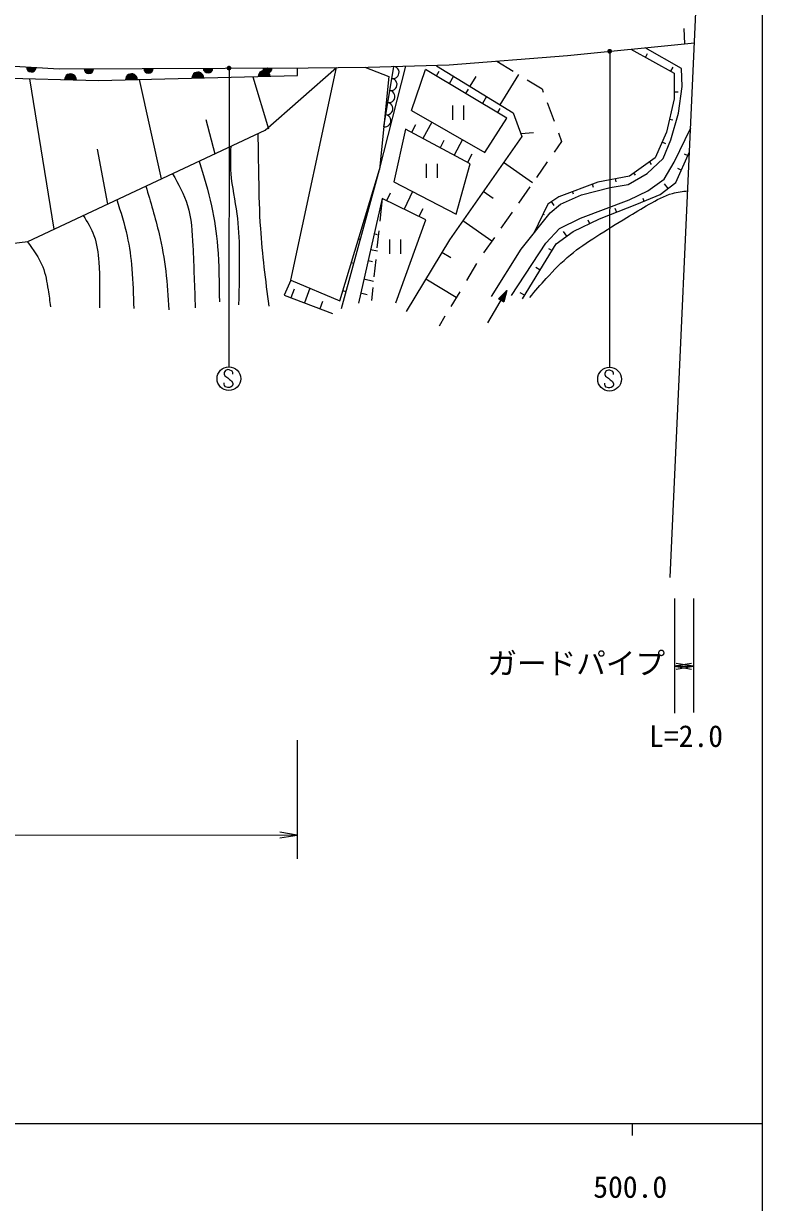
# Model space of a CAD drawing. Units: millimetres, scale not verified. Extents: x 40000 to 680000, y 20000 to 380000.
# Drawn here: x 516660 to 579000, y 198357 to 297740 of the extents above; entities that cross this region are included whole.
import ezdxf
from ezdxf.enums import TextEntityAlignment as Align

# ---------------------------------------------------------------- set-up
doc = ezdxf.new("R2010")
doc.units = ezdxf.units.MM
doc.header["$LTSCALE"] = 1000
for name, color, linetype, lineweight in [('M-BGD', 7, 'Continuous', 13), ('M-BMK-SRVR', 3, 'Continuous', 13), ('M-STR-STR3', 7, 'Continuous', 13), ('M-STR-STRC', 7, 'Continuous', 13), ('M-TTL-BAND', 7, 'Continuous', 25)]:
    doc.layers.add(name, color=color, linetype=linetype, lineweight=lineweight)
doc.styles.add('ＭＳ ゴシック', font='')
doc.styles.get('ＭＳ ゴシック').set_extended_font_data('MS Gothic')

# ---------------------------------------------------------------- blocks, each defined once
blk = doc.blocks.new('filled_dot')
at = {"color": 0, "linetype": 'Continuous', "lineweight": -2, "const_width": 1.25}
blk.add_lwpolyline([(-0.625, 0, 1), (0.625, 0, 1)], format="xyb", close=True, dxfattribs=at)
blk = doc.blocks.new('open_arrow')
at = {"color": 0, "linetype": 'Continuous', "lineweight": -2}
blk.add_lwpolyline([(7.5, 1.25), (0, 0), (7.5, -1.25)], dxfattribs=at)

msp = doc.modelspace()

# ---------------------------------------------------------------- linework, layer by layer
at = {"layer": 'M-BGD'}
for p, q in [((572453, 296042), (572401, 297330)), ((562547, 295044), (573276, 296124)), ((567901, 295583), (571541, 293565)), ((572177, 293959), (569113, 295705)), ((569281, 295180), (569127, 294903)), ((500934, 295014), (519660, 293921)), ((545734, 294067), (552562, 294272)), ((551502, 294190), (557958, 290214)), ((552562, 294272), (562547, 295044)), ((556585, 294583), (557981, 293723)), ((485253, 293929), (522971, 292939)), ((519660, 293921), (540664, 294017)), ((522971, 292939), (539763, 293356)), ((536012, 293263), (537330, 288875)), ((537043, 288740), (543072, 294041)), ((539220, 276100), (543072, 294041)), ((539763, 293356), (539759, 294013)), ((540664, 294017), (545734, 294067)), ((545462, 294059), (547472, 293277)), ((546693, 285434), (548921, 294163)), ((547472, 293277), (546693, 285434)), ((547051, 289041), (547913, 294133)), ((549391, 290416), (550565, 293855)), ((557432, 289769), (550565, 293855)), ((551697, 293694), (551472, 293315)), ((552940, 293304), (552561, 292667)), ((554806, 293284), (554302, 292466)), ((558430, 293447), (556856, 290893)), ((571431, 294074), (571241, 293731)), ((571541, 293565), (571540, 291404)), ((572218, 292442), (572177, 293959)), ((517149, 293092), (519215, 280399)), ((526425, 293024), (528273, 284637)), ((554172, 292203), (553955, 291838)), ((559142, 293008), (560410, 292227)), ((560410, 292227), (560506, 291969)), ((571930, 290186), (572218, 292442)), ((555729, 291587), (555376, 290992)), ((571540, 291404), (570904, 288575)), ((571891, 291953), (571541, 291953)), ((549391, 290416), (555573, 286876)), ((552870, 289628), (552870, 290828)), ((553770, 290827), (553770, 289627)), ((556854, 290575), (556651, 290234)), ((557958, 290214), (558697, 288229)), ((560837, 291081), (561418, 289520)), ((532045, 289649), (532802, 286756)), ((549724, 289202), (549380, 288557)), ((551095, 289440), (550348, 288040)), ((555573, 286876), (557432, 289769)), ((571429, 289588), (571146, 289651)), ((571273, 287931), (571930, 290186)), ((517014, 279369), (537043, 288740)), ((548873, 288828), (547894, 284398)), ((554354, 285902), (548873, 288828)), ((558697, 288229), (552585, 279516)), ((559682, 288532), (558620, 288436)), ((561786, 288530), (562059, 287798)), ((570904, 288575), (569949, 286414)), ((571559, 286044), (572948, 288938)), ((552131, 287871), (551806, 287262)), ((553689, 287955), (552983, 286634)), ((562059, 287798), (561434, 286908)), ((570845, 287591), (570531, 287730)), ((570616, 286373), (571273, 287931)), ((522861, 287143), (523744, 282518)), ((554491, 286724), (554120, 286027)), ((569949, 286414), (567788, 284889)), ((569263, 285102), (570616, 286373)), ((571697, 284347), (572856, 286918)), ((572384, 286763), (572718, 286612)), ((543343, 274363), (546693, 285434)), ((543477, 273732), (546693, 285434)), ((550645, 284725), (550645, 285925)), ((551545, 285924), (551545, 284724)), ((553165, 281669), (554354, 285902)), ((559609, 284306), (557153, 286028)), ((560848, 286072), (559927, 284759)), ((569646, 285871), (569491, 286090)), ((570698, 284609), (571559, 286044)), ((571827, 285539), (572165, 285386)), ((547894, 284398), (553165, 281669)), ((565117, 284381), (561811, 283142)), ((567788, 284889), (565117, 284381)), ((566665, 284397), (566614, 284666)), ((567663, 284159), (569263, 285102)), ((568294, 284949), (568154, 285147)), ((569344, 283626), (570698, 284609)), ((570362, 283330), (571697, 284347)), ((570714, 284241), (571023, 283834)), ((547590, 283448), (547277, 282807)), ((549488, 283572), (548761, 282083)), ((556268, 282985), (555431, 283572)), ((559371, 283966), (558420, 282610)), ((561962, 282521), (563726, 283299)), ((563070, 283353), (562985, 283582)), ((563726, 283299), (566145, 283914)), ((564760, 283906), (564648, 284205)), ((566145, 283914), (567663, 284159)), ((567744, 282888), (569344, 283626)), ((568391, 282505), (570362, 283330)), ((546922, 282981), (544908, 274179)), ((546922, 282981), (546717, 281069)), ((550606, 281183), (546922, 282981)), ((560889, 282507), (559680, 280009)), ((561811, 283142), (560889, 282507)), ((561100, 281783), (561962, 282521)), ((561441, 282401), (561214, 282731)), ((563643, 281331), (567744, 282888)), ((565243, 281266), (568391, 282505)), ((568896, 283017), (569003, 282761)), ((550341, 282118), (550023, 281467)), ((557874, 281832), (556934, 280491)), ((558639, 278708), (561100, 281783)), ((560612, 281603), (560482, 281666)), ((561879, 280470), (563643, 281331)), ((563018, 280218), (565243, 281266)), ((566558, 282165), (566688, 281835)), ((548076, 274209), (550606, 281183)), ((556164, 279394), (553708, 281116)), ((560730, 279240), (561879, 280470)), ((564258, 281201), (564412, 280874)), ((495626, 276745), (517014, 279369)), ((545064, 279549), (544925, 279591)), ((546534, 279941), (546242, 280008)), ((546630, 280253), (546478, 278821)), ((547566, 278330), (547567, 279530)), ((548467, 279529), (548466, 278329)), ((552585, 279516), (548948, 273459)), ((556385, 279709), (555473, 278409)), ((561587, 279169), (563018, 280218)), ((562180, 280200), (562464, 279812)), ((546511, 278543), (545936, 278674)), ((552697, 277983), (551938, 278438)), ((556136, 274731), (558639, 278708)), ((557817, 274812), (560730, 279240)), ((558757, 274530), (561587, 279169)), ((560955, 278791), (561248, 278612)), ((544513, 277521), (544316, 277581)), ((546098, 277649), (545722, 277735)), ((546373, 277837), (546219, 276395)), ((554876, 277503), (554020, 276078)), ((559879, 277196), (560247, 276972)), ((539220, 276100), (538648, 274834)), ((539481, 275337), (539213, 274622)), ((539220, 276100), (543343, 274363)), ((540826, 275424), (540363, 274191)), ((546189, 275998), (545367, 276186)), ((546121, 275478), (546005, 274392)), ((553159, 274644), (550587, 276188)), ((538648, 274834), (542719, 273308)), ((541887, 274299), (541664, 273704)), ((543868, 275131), (543600, 275213)), ((545639, 274875), (545096, 274999)), ((553455, 275136), (552698, 273875)), ((555845, 272500), (557444, 275249)), ((557444, 275249), (556735, 274544)), ((556735, 274544), (557182, 274284)), ((556747, 274556), (557187, 274300)), ((556783, 274593), (557200, 274350)), ((556820, 274629), (557214, 274400)), ((556857, 274665), (557227, 274450)), ((556893, 274702), (557241, 274500)), ((556930, 274738), (557254, 274550)), ((556967, 274775), (557268, 274600)), ((557004, 274811), (557282, 274650)), ((557040, 274848), (557295, 274700)), ((557077, 274884), (557309, 274750)), ((557114, 274921), (557322, 274800)), ((557150, 274957), (557336, 274850)), ((557444, 275249), (557182, 274284)), ((557187, 274994), (557349, 274900)), ((557224, 275030), (557363, 274950)), ((557261, 275067), (557376, 274999)), ((557297, 275103), (557390, 275049)), ((557334, 275140), (557404, 275099)), ((557371, 275176), (557417, 275149)), ((557408, 275213), (557431, 275199)), ((558543, 275082), (558944, 274837)), ((552211, 273065), (551715, 272238))]:
    msp.add_line(p, q, dxfattribs=at)
for centre, radius, start, end in [((517320, 294058), 400, 176.6604, 356.6604), ((517320, 294058), 400, 176.6604, 356.6604), ((517320, 294058), 350, 176.6604, 356.6604), ((517320, 294058), 300, 176.6604, 356.6604), ((517320, 294058), 250, 176.6604, 356.6604), ((517320, 294058), 200, 176.6604, 356.6604), ((517320, 294058), 150, 176.6604, 356.6604), ((517320, 294058), 100, 176.6604, 356.6604), ((517320, 294058), 50, 176.6604, 356.6604), ((520613, 293001), 500, 358.49511, 178.49511), ((520613, 293001), 500, 358.49511, 178.49511), ((520613, 293001), 450, 358.49511, 178.49511), ((520613, 293001), 400, 358.49511, 178.49511), ((520613, 293001), 350, 358.49511, 178.49511), ((520613, 293001), 300, 358.49511, 178.49511), ((520613, 293001), 250, 358.49511, 178.49511), ((520613, 293001), 200, 358.49511, 178.49511), ((522173, 293932), 400, 180.26271, 0.26271), ((522173, 293932), 400, 180.26271, 0.26271), ((522173, 293932), 350, 180.26271, 0.26271), ((522173, 293932), 300, 180.26271, 0.26271), ((522173, 293932), 250, 180.26271, 0.26271), ((522173, 293932), 200, 180.26271, 0.26271), ((522173, 293932), 150, 180.26271, 0.26271), ((522173, 293932), 100, 180.26271, 0.26271), ((522173, 293932), 50, 180.26271, 0.26271), ((525769, 293008), 500, 1.42338, 181.42338), ((525769, 293008), 500, 1.42338, 181.42338), ((525769, 293008), 450, 1.42338, 181.42338), ((525769, 293008), 400, 1.42338, 181.42338), ((525769, 293008), 350, 1.42338, 181.42338), ((525769, 293008), 300, 1.42338, 181.42338), ((525769, 293008), 250, 1.42338, 181.42338), ((525769, 293008), 200, 1.42338, 181.42338), ((527198, 293955), 400, 180.26271, 0.26271), ((527198, 293955), 400, 180.26271, 0.26271), ((527198, 293955), 350, 180.26271, 0.26271), ((527198, 293955), 300, 180.26271, 0.26271), ((527198, 293955), 250, 180.26271, 0.26271), ((527198, 293955), 200, 180.26271, 0.26271), ((527198, 293955), 150, 180.26271, 0.26271), ((527198, 293955), 100, 180.26271, 0.26271), ((527198, 293955), 50, 180.26271, 0.26271), ((531367, 293147), 500, 1.42338, 181.42338), ((531367, 293147), 500, 1.42338, 181.42338), ((531367, 293147), 450, 1.42338, 181.42338), ((531367, 293147), 400, 1.42338, 181.42338), ((531367, 293147), 350, 1.42338, 181.42338), ((531367, 293147), 300, 1.42338, 181.42338), ((531367, 293147), 250, 1.42338, 181.42338), ((531367, 293147), 200, 1.42338, 181.42338), ((531367, 293147), 150, 1.42338, 181.42338), ((531367, 293147), 100, 1.42338, 181.42338), ((531367, 293147), 50, 1.42338, 181.42338), ((532222, 293979), 400, 180.26271, 0.26271), ((532222, 293979), 400, 180.26271, 0.26271), ((532222, 293979), 350, 180.26271, 0.26271), ((532222, 293979), 300, 180.26271, 0.26271), ((532222, 293979), 250, 180.26271, 0.26271), ((532222, 293979), 200, 180.26271, 0.26271), ((532222, 293979), 150, 180.26271, 0.26271), ((532222, 293979), 100, 180.26271, 0.26271), ((532222, 293979), 50, 180.26271, 0.26271), ((536964, 293286), 500, 1.42338, 181.42338), ((536964, 293286), 500, 1.42338, 181.42338), ((536964, 293286), 450, 1.42338, 181.42338), ((536964, 293286), 400, 1.42338, 181.42338), ((536964, 293286), 350, 1.42338, 181.42338), ((536964, 293286), 300, 1.42338, 181.42338), ((536964, 293286), 250, 1.42338, 181.42338), ((536964, 293286), 200, 1.42338, 181.42338), ((536964, 293286), 150, 1.42338, 181.42338), ((537247, 294002), 400, 180.26271, 0.26271), ((537247, 294002), 400, 180.26271, 0.26271), ((536964, 293286), 100, 1.42338, 181.42338), ((537247, 294002), 350, 180.26271, 0.26271), ((536964, 293286), 50, 1.42338, 181.42338), ((537247, 294002), 300, 180.26271, 0.26271), ((537247, 294002), 250, 180.26271, 0.26271), ((537247, 294002), 200, 180.26271, 0.26271), ((537247, 294002), 150, 180.26271, 0.26271), ((537247, 294002), 100, 180.26271, 0.26271), ((537247, 294002), 50, 180.26271, 0.26271), ((547826, 293623), 516, 260.39736, 80.39736), ((520613, 293001), 150, 358.49511, 178.49511), ((520613, 293001), 100, 358.49511, 178.49511), ((520613, 293001), 50, 358.49511, 178.49511), ((525769, 293008), 150, 1.42338, 181.42338), ((525769, 293008), 100, 1.42338, 181.42338), ((525769, 293008), 50, 1.42338, 181.42338), ((547654, 292605), 516, 260.39736, 80.39736), ((547482, 291587), 516, 260.39736, 80.39736), ((547310, 290569), 516, 260.39736, 80.39736), ((547137, 289550), 516, 260.39736, 80.39736)]:
    msp.add_arc(centre, radius, start, end, dxfattribs=at)
for points, knots in [([(536433, 288455), (536449, 287220), (536466, 285986), (536488, 284750), (536513, 283325), (536547, 281899), (536639, 280477), (536782, 278282), (537065, 276098), (537349, 273914)], [0, 0, 0, 0, 1, 1, 1, 2, 2, 2, 3, 3, 3, 3]), ([(534139, 287381), (534115, 286621), (534092, 285861), (534148, 285107), (534233, 283965), (534501, 282838), (534655, 281699), (534797, 280654), (534842, 279599), (534858, 278545), (534880, 277034), (534843, 275526), (534805, 274017)], [0, 0, 0, 0, 1, 1, 1, 2, 2, 2, 3, 3, 3, 4, 4, 4, 4]), ([(531486, 286140), (531864, 284889), (532242, 283637), (532519, 282361), (532763, 281238), (532928, 280097), (533026, 278952), (533160, 277396), (533169, 275834), (533178, 274272)], [0, 0, 0, 0, 1, 1, 1, 2, 2, 2, 3, 3, 3, 3]), ([(529234, 285086), (529716, 284215), (530198, 283344), (530484, 282412), (530817, 281327), (530885, 280160), (530941, 279004), (531026, 277241), (531084, 275502), (531142, 273764)], [0, 0, 0, 0, 1, 1, 1, 2, 2, 2, 3, 3, 3, 3]), ([(526972, 284028), (527375, 282701), (527778, 281373), (528092, 280022), (528335, 278982), (528525, 277928), (528651, 276868), (528779, 275787), (528842, 274699), (528904, 273612)], [0, 0, 0, 0, 1, 1, 1, 2, 2, 2, 3, 3, 3, 3]), ([(559361, 274656), (559823, 275189), (560285, 275721), (560760, 276245), (561400, 276952), (562062, 277642), (562795, 278247), (563474, 278808), (564213, 279295), (564957, 279772), (565820, 280325), (566691, 280864), (567564, 281392), (568184, 281767), (568806, 282137), (569440, 282504), (570072, 282871), (570716, 283235), (571411, 283425), (571830, 283540), (572268, 283591), (572706, 283642)], [0, 0, 0, 0, 1, 1, 1, 2, 2, 2, 3, 3, 3, 4, 4, 4, 5, 5, 5, 6, 6, 6, 7, 7, 7, 7]), ([(524529, 282885), (524849, 281871), (525169, 280856), (525396, 279820), (525594, 278916), (525722, 277995), (525802, 277072), (525899, 275955), (525926, 274835), (525953, 273715)], [0, 0, 0, 0, 1, 1, 1, 2, 2, 2, 3, 3, 3, 3]), ([(521698, 281560), (522038, 281012), (522378, 280465), (522598, 279871), (522859, 279166), (522951, 278397), (523004, 277633), (523095, 276334), (523074, 275050), (523054, 273767)], [0, 0, 0, 0, 1, 1, 1, 2, 2, 2, 3, 3, 3, 3]), ([(516961, 279362), (517465, 278680), (517969, 277997), (518273, 277228), (518514, 276617), (518630, 275953), (518730, 275294), (518803, 274817), (518868, 274344), (518933, 273870)], [0, 0, 0, 0, 1, 1, 1, 2, 2, 2, 3, 3, 3, 3])]:
    msp.add_open_spline(points, degree=3, knots=knots, dxfattribs=at)
at = {"layer": 'M-BMK-SRVR'}
msp.add_line((571218, 251053), (573462, 300208), dxfattribs=at)
at = {"layer": 'M-STR-STR3'}
for p, q in [((571580, 249279), (571577, 239591)), ((573179, 249279), (573176, 239650)), ((571578, 243561), (573177, 243561)), ((539743, 237328), (539740, 227328)), ((456955, 229356), (539741, 229328))]:
    msp.add_line(p, q, dxfattribs=at)
at = {"layer": 'M-STR-STRC'}
for p, q in [((566112, 295403), (566103, 268763)), ((533994, 293987), (533986, 268802)), ((533698, 268499), (533574, 268314)), ((533890, 268564), (533698, 268499)), ((534011, 268562), (533890, 268564)), ((534262, 268443), (534011, 268562)), ((534325, 268312), (534262, 268443)), ((565815, 268460), (565691, 268275)), ((566007, 268525), (565815, 268460)), ((566128, 268523), (566007, 268525)), ((566378, 268404), (566128, 268523)), ((566442, 268273), (566378, 268404)), ((533574, 268314), (533577, 268183)), ((533576, 267335), (533574, 267456)), ((533577, 268183), (533640, 268054)), ((533640, 268054), (533895, 267872)), ((533895, 267872), (534024, 267740)), ((534024, 267740), (534203, 267624)), ((534203, 267624), (534330, 267424)), ((534330, 267424), (534324, 267313)), ((534325, 268182), (534325, 268312)), ((565691, 268275), (565694, 268144)), ((565693, 267296), (565691, 267417)), ((565694, 268144), (565757, 268015)), ((565757, 268015), (566012, 267833)), ((566012, 267833), (566141, 267701)), ((566141, 267701), (566320, 267585)), ((566320, 267585), (566447, 267385)), ((566447, 267385), (566441, 267274)), ((566442, 268143), (566442, 268273)), ((533616, 267232), (533576, 267335)), ((533700, 267121), (533616, 267232)), ((533887, 267061), (533700, 267121)), ((534021, 267061), (533887, 267061)), ((534121, 267090), (534021, 267061)), ((534264, 267182), (534121, 267090)), ((534324, 267313), (534264, 267182)), ((565733, 267193), (565693, 267296)), ((565817, 267082), (565733, 267193)), ((566004, 267022), (565817, 267082)), ((566138, 267022), (566004, 267022)), ((566238, 267051), (566138, 267022)), ((566381, 267143), (566238, 267051)), ((566441, 267274), (566381, 267143))]:
    msp.add_line(p, q, dxfattribs=at)
for centre in [(533981, 267802), (566098, 267763)]:
    msp.add_circle(centre, 1000, dxfattribs=at)
at = {"layer": 'M-TTL-BAND'}
for p, q in [((579000, 20000), (579000, 370000)), ((40000, 205000), (579000, 205000)), ((568000, 205000), (568000, 204000))]:
    msp.add_line(p, q, dxfattribs=at)

# ---------------------------------------------------------------- block references
at = {"layer": 'M-STR-STR3', "xscale": 193, "yscale": 193}
msp.add_blockref('open_arrow', (571578, 243561), dxfattribs=at)
at = {"layer": 'M-STR-STR3', "xscale": 193, "yscale": 193, "rotation": 180}
for p in [(573177, 243561), (539741, 229328)]:
    msp.add_blockref('open_arrow', p, dxfattribs=at)
at = {"layer": 'M-STR-STRC', "xscale": 160, "yscale": 160, "rotation": 270}
for p in [(566112, 295403), (533994, 293987)]:
    msp.add_blockref('filled_dot', p, dxfattribs=at)

# ---------------------------------------------------------------- texts
at = {"layer": 'M-STR-STR3', "style": 'ＭＳ ゴシック'}
for s, p in [('ガードパイプ', (555786, 242343)), ('L=2.0', (569439, 236209))]:
    msp.add_text(s, height=1833, rotation=359.98, dxfattribs=at).set_placement(p, align=Align.BOTTOM_LEFT)
at = {"layer": 'M-TTL-BAND', "style": 'ＭＳ ゴシック'}
msp.add_text('500.0', height=1833, dxfattribs=at).set_placement((567844, 198195), align=Align.BOTTOM_CENTER)

doc.saveas('drawing.dxf')
